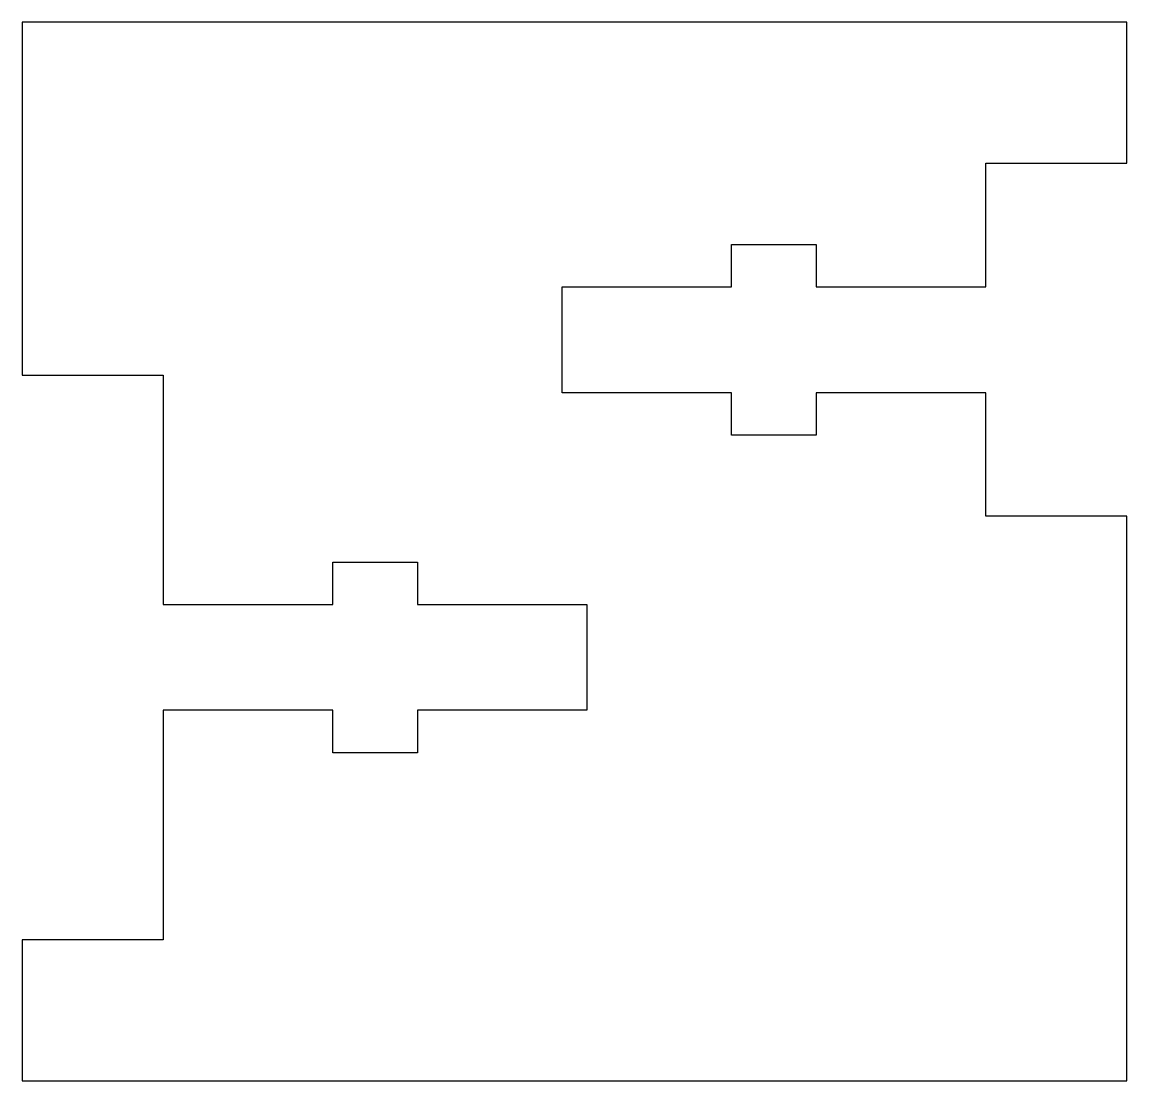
# Model space of a CAD drawing. Header units: millimetres. Extents: x 0 to 31.3, y 0 to 30.
import ezdxf

# ---------------------------------------------------------------- set-up
doc = ezdxf.new("R2010")
doc.units = ezdxf.units.MM

msp = doc.modelspace()

# ---------------------------------------------------------------- linework, layer by layer
msp.add_lwpolyline([(0, 30), (0, 20), (4, 20), (4, 13.5), (8.8, 13.5), (8.8, 14.7), (11.2, 14.7), (11.2, 13.5), (16, 13.5), (16, 10.5), (11.2, 10.5), (11.2, 9.3), (8.8, 9.3), (8.8, 10.5), (4, 10.5), (4, 4), (0, 4), (0, 0), (31.3, 0), (31.3, 16), (27.3, 16), (27.3, 19.5), (22.5, 19.5), (22.5, 18.3), (20.1, 18.3), (20.1, 19.5), (15.3, 19.5), (15.3, 22.5), (20.1, 22.5), (20.1, 23.7), (22.5, 23.7), (22.5, 22.5), (27.3, 22.5), (27.3, 26), (31.3, 26), (31.3, 30)], close=True)

doc.saveas('drawing.dxf')
